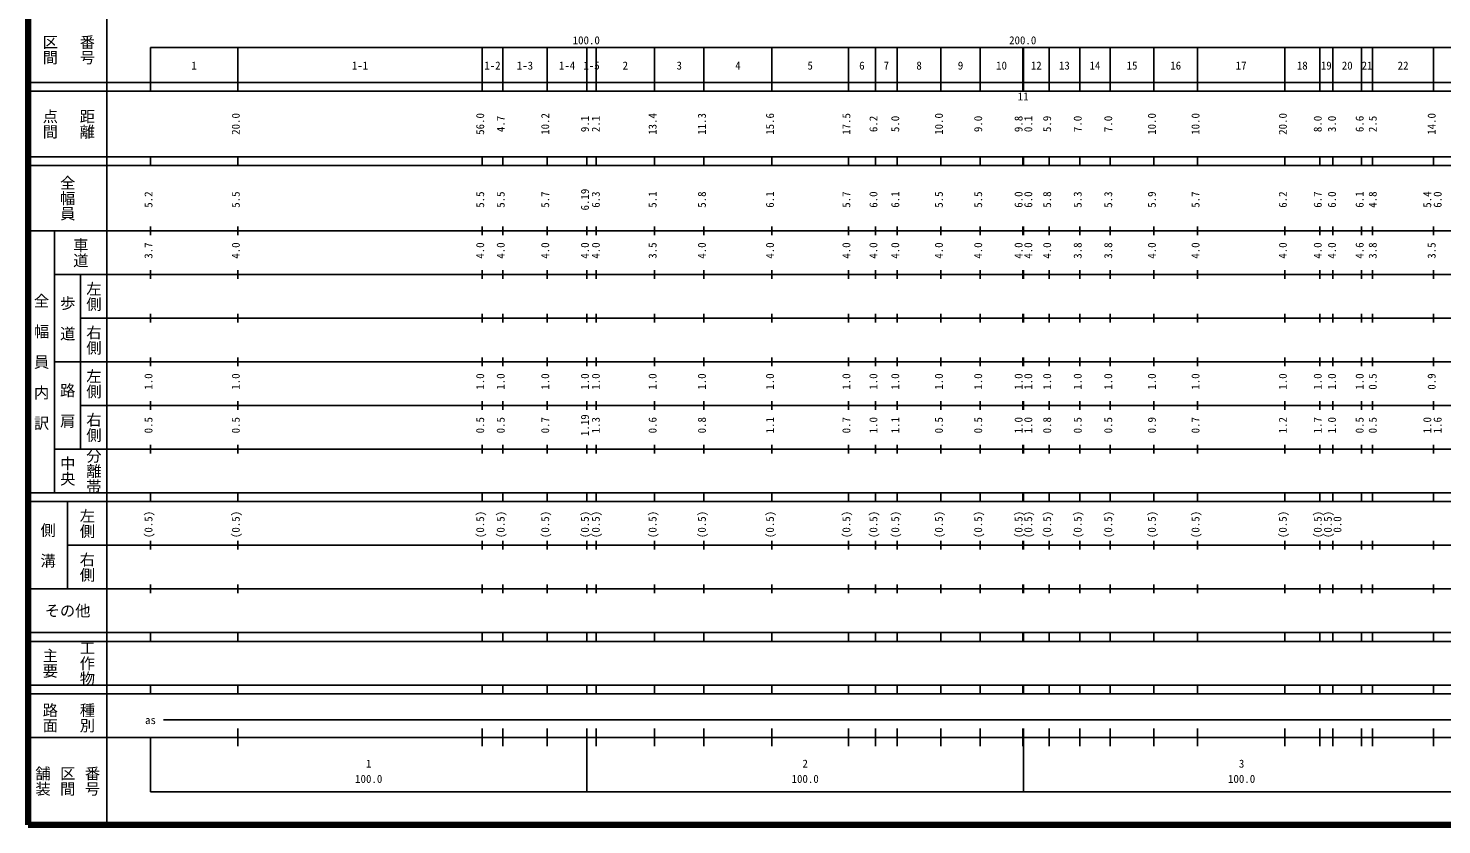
# Model space of a CAD drawing. Units: millimetres on the paper. Extents: x 40 to 680, y 20 to 380.
# Drawn here: x 40 to 363.9, y 20 to 202.4 of the extents above; entities that cross this region are included whole.
import ezdxf
from ezdxf.enums import TextEntityAlignment as Align

# ---------------------------------------------------------------- set-up
doc = ezdxf.new("R2010")
doc.units = ezdxf.units.MM
doc.layers.add('M-TTL', color=2, linetype='Continuous', lineweight=140)
doc.layers.add('M-TTL-BAND', color=7, linetype='Continuous', lineweight=25)
doc.styles.add('@ＭＳ ゴシック', font='')
doc.styles.add('ＭＳ ゴシック', font='')
doc.styles.get('@ＭＳ ゴシック').set_extended_font_data('@MS Gothic')
doc.styles.get('ＭＳ ゴシック').set_extended_font_data('MS Gothic')

msp = doc.modelspace()

# ---------------------------------------------------------------- linework, layer by layer
at = {"layer": 'M-TTL'}
for p, q in [((40, 380), (40, 20)), ((40, 20), (680, 20))]:
    msp.add_line(p, q, dxfattribs=at)
at = {"layer": 'M-TTL-BAND'}
for p, q in [((58, 370), (58, 20)), ((68, 198), (579, 198)), ((68, 198), (68, 188)), ((88, 188), (88, 198)), ((144, 188), (144, 198)), ((148.7, 188), (148.7, 198)), ((158.9, 188), (158.9, 198)), ((168, 188), (168, 198)), ((170.1, 188), (170.1, 198)), ((183.5, 188), (183.5, 198)), ((194.8, 188), (194.8, 198)), ((210.4, 188), (210.4, 198)), ((227.9, 188), (227.9, 198)), ((234.1, 188), (234.1, 198)), ((239.1, 188), (239.1, 198)), ((249.1, 188), (249.1, 198)), ((258.1, 188), (258.1, 198)), ((267.9, 188), (267.9, 198)), ((268, 188), (268, 198)), ((273.9, 188), (273.9, 198)), ((280.9, 188), (280.9, 198)), ((287.9, 188), (287.9, 198)), ((297.9, 188), (297.9, 198)), ((307.9, 188), (307.9, 198)), ((327.9, 188), (327.9, 198)), ((335.9, 188), (335.9, 198)), ((338.9, 188), (338.9, 198)), ((345.5, 188), (345.5, 198)), ((348, 188), (348, 198)), ((362, 188), (362, 198)), ((40, 190), (579, 190)), ((40, 188), (579, 188)), ((40, 173), (579, 173)), ((68, 171), (68, 173)), ((88, 171), (88, 173)), ((144, 171), (144, 173)), ((148.7, 171), (148.7, 173)), ((158.9, 171), (158.9, 173)), ((168, 171), (168, 173)), ((170.1, 171), (170.1, 173)), ((183.5, 171), (183.5, 173)), ((194.8, 171), (194.8, 173)), ((210.4, 171), (210.4, 173)), ((227.9, 171), (227.9, 173)), ((234.1, 171), (234.1, 173)), ((239.1, 171), (239.1, 173)), ((249.1, 171), (249.1, 173)), ((258.1, 171), (258.1, 173)), ((267.9, 171), (267.9, 173)), ((268, 171), (268, 173)), ((273.9, 171), (273.9, 173)), ((280.9, 171), (280.9, 173)), ((287.9, 171), (287.9, 173)), ((297.9, 171), (297.9, 173)), ((307.9, 171), (307.9, 173)), ((327.9, 171), (327.9, 173)), ((335.9, 171), (335.9, 173)), ((338.9, 171), (338.9, 173)), ((345.5, 171), (345.5, 173)), ((348, 171), (348, 173)), ((362, 171), (362, 173)), ((40, 171), (579, 171)), ((40, 156), (579, 156)), ((46, 96), (46, 156)), ((68, 155), (68, 157)), ((88, 155), (88, 157)), ((144, 155), (144, 157)), ((148.7, 155), (148.7, 157)), ((158.9, 155), (158.9, 157)), ((168, 155), (168, 157)), ((170.1, 155), (170.1, 157)), ((183.5, 155), (183.5, 157)), ((194.8, 155), (194.8, 157)), ((210.4, 155), (210.4, 157)), ((227.9, 155), (227.9, 157)), ((234.1, 155), (234.1, 157)), ((239.1, 155), (239.1, 157)), ((249.1, 155), (249.1, 157)), ((258.1, 155), (258.1, 157)), ((267.9, 155), (267.9, 157)), ((268, 155), (268, 157)), ((273.9, 155), (273.9, 157)), ((280.9, 155), (280.9, 157)), ((287.9, 155), (287.9, 157)), ((297.9, 155), (297.9, 157)), ((307.9, 155), (307.9, 157)), ((327.9, 155), (327.9, 157)), ((335.9, 155), (335.9, 157)), ((338.9, 155), (338.9, 157)), ((345.5, 155), (345.5, 157)), ((348, 155), (348, 157)), ((362, 155), (362, 157)), ((46, 146), (579, 146)), ((52, 146), (52, 106)), ((68, 145), (68, 147)), ((88, 145), (88, 147)), ((144, 145), (144, 147)), ((148.7, 145), (148.7, 147)), ((158.9, 145), (158.9, 147)), ((168, 145), (168, 147)), ((170.1, 145), (170.1, 147)), ((183.5, 145), (183.5, 147)), ((194.8, 145), (194.8, 147)), ((210.4, 145), (210.4, 147)), ((227.9, 145), (227.9, 147)), ((234.1, 145), (234.1, 147)), ((239.1, 145), (239.1, 147)), ((249.1, 145), (249.1, 147)), ((258.1, 145), (258.1, 147)), ((267.9, 145), (267.9, 147)), ((268, 145), (268, 147)), ((273.9, 145), (273.9, 147)), ((280.9, 145), (280.9, 147)), ((287.9, 145), (287.9, 147)), ((297.9, 145), (297.9, 147)), ((307.9, 145), (307.9, 147)), ((327.9, 145), (327.9, 147)), ((335.9, 145), (335.9, 147)), ((338.9, 145), (338.9, 147)), ((345.5, 145), (345.5, 147)), ((348, 145), (348, 147)), ((362, 145), (362, 147)), ((68, 135), (68, 137)), ((88, 135), (88, 137)), ((144, 135), (144, 137)), ((148.7, 135), (148.7, 137)), ((158.9, 135), (158.9, 137)), ((168, 135), (168, 137)), ((170.1, 135), (170.1, 137)), ((183.5, 135), (183.5, 137)), ((194.8, 135), (194.8, 137)), ((210.4, 135), (210.4, 137)), ((227.9, 135), (227.9, 137)), ((234.1, 135), (234.1, 137)), ((239.1, 135), (239.1, 137)), ((249.1, 135), (249.1, 137)), ((258.1, 135), (258.1, 137)), ((267.9, 135), (267.9, 137)), ((268, 135), (268, 137)), ((273.9, 135), (273.9, 137)), ((280.9, 135), (280.9, 137)), ((287.9, 135), (287.9, 137)), ((297.9, 135), (297.9, 137)), ((307.9, 135), (307.9, 137)), ((327.9, 135), (327.9, 137)), ((335.9, 135), (335.9, 137)), ((338.9, 135), (338.9, 137)), ((345.5, 135), (345.5, 137)), ((348, 135), (348, 137)), ((362, 135), (362, 137)), ((52, 136), (579, 136)), ((68, 125), (68, 127)), ((88, 125), (88, 127)), ((144, 125), (144, 127)), ((148.7, 125), (148.7, 127)), ((158.9, 125), (158.9, 127)), ((168, 125), (168, 127)), ((170.1, 125), (170.1, 127)), ((183.5, 125), (183.5, 127)), ((194.8, 125), (194.8, 127)), ((210.4, 125), (210.4, 127)), ((227.9, 125), (227.9, 127)), ((234.1, 125), (234.1, 127)), ((239.1, 125), (239.1, 127)), ((249.1, 125), (249.1, 127)), ((258.1, 125), (258.1, 127)), ((267.9, 125), (267.9, 127)), ((268, 125), (268, 127)), ((273.9, 125), (273.9, 127)), ((280.9, 125), (280.9, 127)), ((287.9, 125), (287.9, 127)), ((297.9, 125), (297.9, 127)), ((307.9, 125), (307.9, 127)), ((327.9, 125), (327.9, 127)), ((335.9, 125), (335.9, 127)), ((338.9, 125), (338.9, 127)), ((345.5, 125), (345.5, 127)), ((348, 125), (348, 127)), ((362, 125), (362, 127)), ((46, 126), (579, 126)), ((68, 115), (68, 117)), ((88, 115), (88, 117)), ((144, 115), (144, 117)), ((148.7, 115), (148.7, 117)), ((158.9, 115), (158.9, 117)), ((168, 115), (168, 117)), ((170.1, 115), (170.1, 117)), ((183.5, 115), (183.5, 117)), ((194.8, 115), (194.8, 117)), ((210.4, 115), (210.4, 117)), ((227.9, 115), (227.9, 117)), ((234.1, 115), (234.1, 117)), ((239.1, 115), (239.1, 117)), ((249.1, 115), (249.1, 117)), ((258.1, 115), (258.1, 117)), ((267.9, 115), (267.9, 117)), ((268, 115), (268, 117)), ((273.9, 115), (273.9, 117)), ((280.9, 115), (280.9, 117)), ((287.9, 115), (287.9, 117)), ((297.9, 115), (297.9, 117)), ((307.9, 115), (307.9, 117)), ((327.9, 115), (327.9, 117)), ((335.9, 115), (335.9, 117)), ((338.9, 115), (338.9, 117)), ((345.5, 115), (345.5, 117)), ((348, 115), (348, 117)), ((362, 115), (362, 117)), ((52, 116), (579, 116)), ((68, 105), (68, 107)), ((88, 105), (88, 107)), ((144, 105), (144, 107)), ((148.7, 105), (148.7, 107)), ((158.9, 105), (158.9, 107)), ((168, 105), (168, 107)), ((170.1, 105), (170.1, 107)), ((183.5, 105), (183.5, 107)), ((194.8, 105), (194.8, 107)), ((210.4, 105), (210.4, 107)), ((227.9, 105), (227.9, 107)), ((234.1, 105), (234.1, 107)), ((239.1, 105), (239.1, 107)), ((249.1, 105), (249.1, 107)), ((258.1, 105), (258.1, 107)), ((267.9, 105), (267.9, 107)), ((268, 105), (268, 107)), ((273.9, 105), (273.9, 107)), ((280.9, 105), (280.9, 107)), ((287.9, 105), (287.9, 107)), ((297.9, 105), (297.9, 107)), ((307.9, 105), (307.9, 107)), ((327.9, 105), (327.9, 107)), ((335.9, 105), (335.9, 107)), ((338.9, 105), (338.9, 107)), ((345.5, 105), (345.5, 107)), ((348, 105), (348, 107)), ((362, 105), (362, 107)), ((46, 106), (579, 106)), ((40, 96), (579, 96)), ((40, 94), (579, 94)), ((49, 94), (49, 74)), ((68, 94), (68, 96)), ((88, 94), (88, 96)), ((144, 94), (144, 96)), ((148.7, 94), (148.7, 96)), ((158.9, 94), (158.9, 96)), ((168, 94), (168, 96)), ((170.1, 94), (170.1, 96)), ((183.5, 94), (183.5, 96)), ((194.8, 94), (194.8, 96)), ((210.4, 94), (210.4, 96)), ((227.9, 94), (227.9, 96)), ((234.1, 94), (234.1, 96)), ((239.1, 94), (239.1, 96)), ((249.1, 94), (249.1, 96)), ((258.1, 94), (258.1, 96)), ((267.9, 94), (267.9, 96)), ((268, 94), (268, 96)), ((273.9, 94), (273.9, 96)), ((280.9, 94), (280.9, 96)), ((287.9, 94), (287.9, 96)), ((297.9, 94), (297.9, 96)), ((307.9, 94), (307.9, 96)), ((327.9, 94), (327.9, 96)), ((335.9, 94), (335.9, 96)), ((338.9, 94), (338.9, 96)), ((345.5, 94), (345.5, 96)), ((348, 94), (348, 96)), ((362, 94), (362, 96)), ((68, 83), (68, 85)), ((88, 83), (88, 85)), ((144, 83), (144, 85)), ((148.7, 83), (148.7, 85)), ((158.9, 83), (158.9, 85)), ((168, 83), (168, 85)), ((170.1, 83), (170.1, 85)), ((183.5, 83), (183.5, 85)), ((194.8, 83), (194.8, 85)), ((210.4, 83), (210.4, 85)), ((227.9, 83), (227.9, 85)), ((234.1, 83), (234.1, 85)), ((239.1, 83), (239.1, 85)), ((249.1, 83), (249.1, 85)), ((258.1, 83), (258.1, 85)), ((267.9, 83), (267.9, 85)), ((268, 83), (268, 85)), ((273.9, 83), (273.9, 85)), ((280.9, 83), (280.9, 85)), ((287.9, 83), (287.9, 85)), ((297.9, 83), (297.9, 85)), ((307.9, 83), (307.9, 85)), ((327.9, 83), (327.9, 85)), ((335.9, 83), (335.9, 85)), ((338.9, 83), (338.9, 85)), ((345.5, 83), (345.5, 85)), ((348, 83), (348, 85)), ((362, 83), (362, 85)), ((49, 84), (579, 84)), ((68, 73), (68, 75)), ((88, 73), (88, 75)), ((144, 73), (144, 75)), ((148.7, 73), (148.7, 75)), ((158.9, 73), (158.9, 75)), ((168, 73), (168, 75)), ((170.1, 73), (170.1, 75)), ((183.5, 73), (183.5, 75)), ((194.8, 73), (194.8, 75)), ((210.4, 73), (210.4, 75)), ((227.9, 73), (227.9, 75)), ((234.1, 73), (234.1, 75)), ((239.1, 73), (239.1, 75)), ((249.1, 73), (249.1, 75)), ((258.1, 73), (258.1, 75)), ((267.9, 73), (267.9, 75)), ((268, 73), (268, 75)), ((273.9, 73), (273.9, 75)), ((280.9, 73), (280.9, 75)), ((287.9, 73), (287.9, 75)), ((297.9, 73), (297.9, 75)), ((307.9, 73), (307.9, 75)), ((327.9, 73), (327.9, 75)), ((335.9, 73), (335.9, 75)), ((338.9, 73), (338.9, 75)), ((345.5, 73), (345.5, 75)), ((348, 73), (348, 75)), ((362, 73), (362, 75)), ((40, 74), (579, 74)), ((40, 64), (579, 64)), ((40, 62), (579, 62)), ((68, 62), (68, 64)), ((88, 62), (88, 64)), ((144, 62), (144, 64)), ((148.7, 62), (148.7, 64)), ((158.9, 62), (158.9, 64)), ((168, 62), (168, 64)), ((170.1, 62), (170.1, 64)), ((183.5, 62), (183.5, 64)), ((194.8, 62), (194.8, 64)), ((210.4, 62), (210.4, 64)), ((227.9, 62), (227.9, 64)), ((234.1, 62), (234.1, 64)), ((239.1, 62), (239.1, 64)), ((249.1, 62), (249.1, 64)), ((258.1, 62), (258.1, 64)), ((267.9, 62), (267.9, 64)), ((268, 62), (268, 64)), ((273.9, 62), (273.9, 64)), ((280.9, 62), (280.9, 64)), ((287.9, 62), (287.9, 64)), ((297.9, 62), (297.9, 64)), ((307.9, 62), (307.9, 64)), ((327.9, 62), (327.9, 64)), ((335.9, 62), (335.9, 64)), ((338.9, 62), (338.9, 64)), ((345.5, 62), (345.5, 64)), ((348, 62), (348, 64)), ((362, 62), (362, 64)), ((40, 52), (579, 52)), ((68, 50), (68, 52)), ((88, 50), (88, 52)), ((144, 50), (144, 52)), ((148.7, 50), (148.7, 52)), ((158.9, 50), (158.9, 52)), ((168, 50), (168, 52)), ((170.1, 50), (170.1, 52)), ((183.5, 50), (183.5, 52)), ((194.8, 50), (194.8, 52)), ((210.4, 50), (210.4, 52)), ((227.9, 50), (227.9, 52)), ((234.1, 50), (234.1, 52)), ((239.1, 50), (239.1, 52)), ((249.1, 50), (249.1, 52)), ((258.1, 50), (258.1, 52)), ((267.9, 50), (267.9, 52)), ((268, 50), (268, 52)), ((273.9, 50), (273.9, 52)), ((280.9, 50), (280.9, 52)), ((287.9, 50), (287.9, 52)), ((297.9, 50), (297.9, 52)), ((307.9, 50), (307.9, 52)), ((327.9, 50), (327.9, 52)), ((335.9, 50), (335.9, 52)), ((338.9, 50), (338.9, 52)), ((345.5, 50), (345.5, 52)), ((348, 50), (348, 52)), ((362, 50), (362, 52)), ((40, 50), (579, 50)), ((71, 44), (563, 44)), ((40, 40), (579, 40)), ((68, 40), (68, 27.5)), ((88, 38), (88, 42)), ((144, 38), (144, 42)), ((148.7, 38), (148.7, 42)), ((158.9, 38), (158.9, 42)), ((168, 27.5), (168, 42)), ((170.1, 38), (170.1, 42)), ((183.5, 38), (183.5, 42)), ((194.8, 38), (194.8, 42)), ((210.4, 38), (210.4, 42)), ((227.9, 38), (227.9, 42)), ((234.1, 38), (234.1, 42)), ((239.1, 38), (239.1, 42)), ((249.1, 38), (249.1, 42)), ((258.1, 38), (258.1, 42)), ((267.9, 38), (267.9, 42)), ((268, 27.5), (268, 42)), ((273.9, 38), (273.9, 42)), ((280.9, 38), (280.9, 42)), ((287.9, 38), (287.9, 42)), ((297.9, 38), (297.9, 42)), ((307.9, 38), (307.9, 42)), ((327.9, 38), (327.9, 42)), ((335.9, 38), (335.9, 42)), ((338.9, 38), (338.9, 42)), ((345.5, 38), (345.5, 42)), ((348, 38), (348, 42)), ((362, 38), (362, 42)), ((68, 27.5), (579, 27.5))]:
    msp.add_line(p, q, dxfattribs=at)

# ---------------------------------------------------------------- texts
at = {"layer": 'M-TTL-BAND', "style": '@ＭＳ ゴシック'}
for s, p in [('番号', (53.5, 197.5)), ('区間', (45, 197.5)), ('点間', (45, 180.5)), ('距離', (53.5, 180.5)), ('全幅員', (49, 163.5)), ('車道', (52, 151)), ('左側', (55, 141)), ('全\u3000幅\u3000員\u3000内\u3000訳', (43, 126)), ('歩\u3000道', (49, 136)), ('右側', (55, 131)), ('左側', (55, 121)), ('路\u3000肩', (49, 116)), ('右側', (55, 111)), ('中央', (49, 101)), ('分離帯', (55, 101)), ('左側', (53.5, 89)), ('側\u3000溝', (44.5, 84)), ('右側', (53.5, 79)), ('工作物', (53.5, 57)), ('主要', (45, 57)), ('路面', (45, 44.5)), ('種別', (53.5, 44.5)), ('舗装', (43.333, 30)), ('区間', (49, 30)), ('番号', (54.667, 30))]:
    msp.add_text(s, height=2.566, rotation=270, dxfattribs=at).set_placement(p, align=Align.MIDDLE_CENTER)
at = {"layer": 'M-TTL-BAND', "style": 'ＭＳ ゴシック'}
for s, p in [('100.0', (167.844, 198.195)), ('200.0', (267.844, 198.195)), ('1', (78, 192.405)), ('1-1', (116, 192.405)), ('1-2', (146.35, 192.405)), ('1-3', (153.8, 192.405)), ('1-4', (163.45, 192.405)), ('1-5', (169.05, 192.405)), ('2', (176.8, 192.405)), ('3', (189.15, 192.405)), ('4', (202.6, 192.405)), ('5', (219.15, 192.405)), ('6', (231, 192.405)), ('7', (236.6, 192.405)), ('8', (244.1, 192.405)), ('9', (253.6, 192.405)), ('10', (263, 192.405)), ('12', (270.95, 192.405)), ('13', (277.4, 192.405)), ('14', (284.4, 192.405)), ('15', (292.9, 192.405)), ('16', (302.9, 192.405)), ('17', (317.9, 192.405)), ('18', (331.9, 192.405)), ('19', (337.4, 192.405)), ('20', (342.2, 192.405)), ('21', (346.75, 192.405)), ('22', (355, 192.405)), ('11', (267.95, 185.349)), ('as', (68, 42.5)), ('1', (118, 32.523)), ('2', (218, 32.523)), ('3', (318, 32.523)), ('100.0', (118, 29.033)), ('100.0', (218, 29.033)), ('100.0', (318, 29.033))]:
    msp.add_text(s, height=1.833, dxfattribs=at).set_placement(p, align=Align.BOTTOM_CENTER)
for s, p in [('20.0', (89, 180.5)), ('56.0', (145, 180.5)), ('4.7', (149.7, 180.5)), ('10.2', (159.9, 180.5)), ('9.1', (169, 180.5)), ('2.1', (171.493, 180.5)), ('13.4', (184.5, 180.5)), ('11.3', (195.8, 180.5)), ('15.6', (211.4, 180.5)), ('17.5', (228.9, 180.5)), ('6.2', (235.1, 180.5)), ('5.0', (240.1, 180.5)), ('10.0', (250.1, 180.5)), ('9.0', (259.1, 180.5)), ('9.8', (268.357, 180.5)), ('0.1', (270.577, 180.5)), ('5.9', (274.9, 180.5)), ('7.0', (281.9, 180.5)), ('7.0', (288.9, 180.5)), ('10.0', (298.9, 180.5)), ('10.0', (308.9, 180.5)), ('20.0', (328.9, 180.5)), ('8.0', (336.9, 180.5)), ('3.0', (340.157, 180.5)), ('6.6', (346.5, 180.5)), ('2.5', (349.5, 180.5)), ('14.0', (363, 180.5)), ('6.19', (169, 163.174)), ('5.2', (69, 163.174)), ('5.5', (89, 163.174)), ('5.5', (145, 163.174)), ('5.5', (149.7, 163.174)), ('5.7', (159.9, 163.174)), ('6.3', (171.493, 163.174)), ('5.1', (184.5, 163.174)), ('5.8', (195.8, 163.174)), ('6.1', (211.4, 163.174)), ('5.7', (228.9, 163.174)), ('6.0', (235.1, 163.174)), ('6.1', (240.1, 163.174)), ('5.5', (250.1, 163.174)), ('5.5', (259.1, 163.174)), ('6.0', (268.357, 163.174)), ('6.0', (270.577, 163.174)), ('5.8', (274.9, 163.174)), ('5.3', (281.9, 163.174)), ('5.3', (288.9, 163.174)), ('5.9', (298.9, 163.174)), ('5.7', (308.9, 163.174)), ('6.2', (328.9, 163.174)), ('6.7', (336.9, 163.174)), ('6.0', (340.157, 163.174)), ('6.1', (346.5, 163.174)), ('4.8', (349.5, 163.174)), ('5.4', (362, 163.174)), ('6.0', (364.37, 163.174)), ('3.7', (69, 151.5)), ('4.0', (89, 151.5)), ('4.0', (145, 151.5)), ('4.0', (149.7, 151.5)), ('4.0', (159.9, 151.5)), ('4.0', (169, 151.5)), ('4.0', (171.493, 151.5)), ('3.5', (184.5, 151.5)), ('4.0', (195.8, 151.5)), ('4.0', (211.4, 151.5)), ('4.0', (228.9, 151.5)), ('4.0', (235.1, 151.5)), ('4.0', (240.1, 151.5)), ('4.0', (250.1, 151.5)), ('4.0', (259.1, 151.5)), ('4.0', (268.357, 151.5)), ('4.0', (270.577, 151.5)), ('4.0', (274.9, 151.5)), ('3.8', (281.9, 151.5)), ('3.8', (288.9, 151.5)), ('4.0', (298.9, 151.5)), ('4.0', (308.9, 151.5)), ('4.0', (328.9, 151.5)), ('4.0', (336.9, 151.5)), ('4.0', (340.157, 151.5)), ('4.6', (346.5, 151.5)), ('3.8', (349.5, 151.5)), ('3.5', (363, 151.5)), ('1.0', (69, 121.5)), ('1.0', (89, 121.5)), ('1.0', (145, 121.5)), ('1.0', (149.7, 121.5)), ('1.0', (159.9, 121.5)), ('1.0', (169, 121.5)), ('1.0', (171.493, 121.5)), ('1.0', (184.5, 121.5)), ('1.0', (195.8, 121.5)), ('1.0', (211.4, 121.5)), ('1.0', (228.9, 121.5)), ('1.0', (235.1, 121.5)), ('1.0', (240.1, 121.5)), ('1.0', (250.1, 121.5)), ('1.0', (259.1, 121.5)), ('1.0', (268.357, 121.5)), ('1.0', (270.577, 121.5)), ('1.0', (274.9, 121.5)), ('1.0', (281.9, 121.5)), ('1.0', (288.9, 121.5)), ('1.0', (298.9, 121.5)), ('1.0', (308.9, 121.5)), ('1.0', (328.9, 121.5)), ('1.0', (336.9, 121.5)), ('1.0', (340.157, 121.5)), ('1.0', (346.5, 121.5)), ('0.5', (349.5, 121.5)), ('0.9', (363, 121.5)), ('1.19', (169, 111.5)), ('0.5', (69, 111.5)), ('0.5', (89, 111.5)), ('0.5', (145, 111.5)), ('0.5', (149.7, 111.5)), ('0.7', (159.9, 111.5)), ('1.3', (171.493, 111.5)), ('0.6', (184.5, 111.5)), ('0.8', (195.8, 111.5)), ('1.1', (211.4, 111.5)), ('0.7', (228.9, 111.5)), ('1.0', (235.1, 111.5)), ('1.1', (240.1, 111.5)), ('0.5', (250.1, 111.5)), ('0.5', (259.1, 111.5)), ('1.0', (268.357, 111.5)), ('1.0', (270.577, 111.5)), ('0.8', (274.9, 111.5)), ('0.5', (281.9, 111.5)), ('0.5', (288.9, 111.5)), ('0.9', (298.9, 111.5)), ('0.7', (308.9, 111.5)), ('1.2', (328.9, 111.5)), ('1.7', (336.9, 111.5)), ('1.0', (340.157, 111.5)), ('0.5', (346.5, 111.5)), ('0.5', (349.5, 111.5)), ('1.0', (362, 111.5)), ('1.6', (364.37, 111.5)), ('(0.5)', (69, 88.764)), ('(0.5)', (89, 88.764)), ('(0.5)', (145, 88.764)), ('(0.5)', (149.7, 88.764)), ('(0.5)', (159.9, 88.764)), ('(0.5)', (169, 88.764)), ('(0.5)', (171.493, 88.764)), ('(0.5)', (184.5, 88.764)), ('(0.5)', (195.8, 88.764)), ('(0.5)', (211.4, 88.764)), ('(0.5)', (228.9, 88.764)), ('(0.5)', (235.1, 88.764)), ('(0.5)', (240.1, 88.764)), ('(0.5)', (250.1, 88.764)), ('(0.5)', (259.1, 88.764)), ('(0.5)', (268.357, 88.764)), ('(0.5)', (270.577, 88.764)), ('(0.5)', (274.9, 88.764)), ('(0.5)', (281.9, 88.764)), ('(0.5)', (288.9, 88.764)), ('(0.5)', (298.9, 88.764)), ('(0.5)', (308.9, 88.764)), ('(0.5)', (328.9, 88.764)), ('(0.5)', (336.9, 88.764)), ('(0.5)', (339.214, 88.764)), ('0.0', (341.414, 88.764))]:
    msp.add_text(s, height=1.833, rotation=90, dxfattribs=at).set_placement(p, align=Align.BOTTOM_CENTER)
msp.add_text('その他', height=2.566, dxfattribs=at).set_placement((49, 69), align=Align.MIDDLE_CENTER)

doc.saveas('drawing.dxf')
